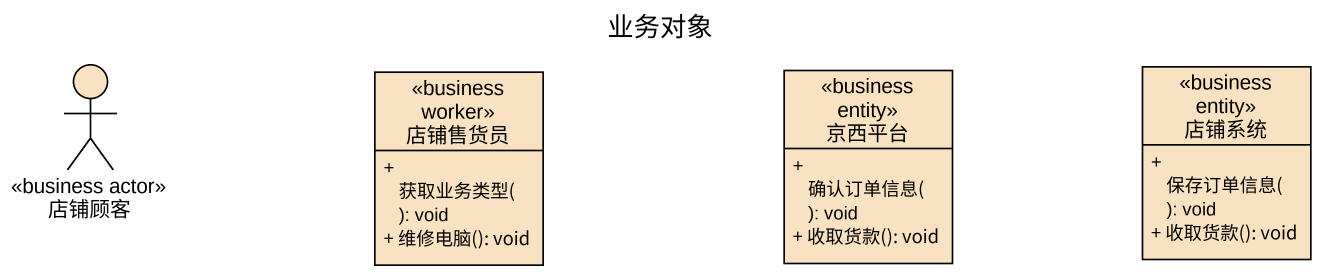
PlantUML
@startuml
title 业务对象
allowmixing
hide circle
hide empty members
skinparam classAttributeIconSize 0
actor 店铺顾客 <<business actor>> #F8E2C1
class 京西平台 <<business entity>> #F8E2C1 {
  + 确认订单信息(): void
  + 收取货款(): void
}
class 店铺系统 <<business entity>> #F8E2C1 {
  + 保存订单信息(): void
  + 收取货款(): void
}
class 店铺售货员 <<business worker>> #F8E2C1 {
  + 获取业务类型(): void
  + 维修电脑(): void
}
@enduml
